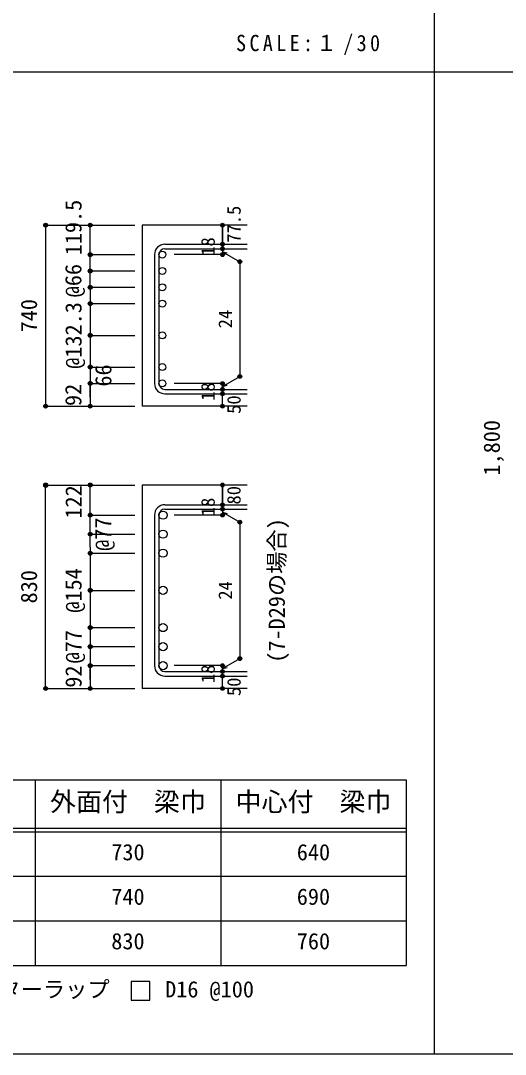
# Model space of a CAD drawing. Units: millimetres at full size, sheet at 1:30. Extents: x -5973 to 5954, y -4195 to 4201.
# Drawn here: x -2797 to -837, y -4195 to -15 of the extents above; entities that cross this region are included whole.
import ezdxf
from ezdxf.enums import TextEntityAlignment as Align

# ---------------------------------------------------------------- set-up
doc = ezdxf.new("R2010")
doc.units = ezdxf.units.MM
doc.header["$LTSCALE"] = 30
doc.header["$PDMODE"] = 32
doc.header["$PDSIZE"] = 15
for name, color, linetype in [('0-1_躯体線', 2, 'Continuous'), ('0-5_基礎梁筋', 7, 'Continuous'), ('0-6_スタラップ筋', 7, 'Continuous'), ('0-7_文字', 4, 'Continuous'), ('0-D_寸法', 4, 'Continuous'), ('6-7_文字', 7, 'Continuous'), ('6-E_枠', 7, 'Continuous'), ('F-0_枠', 6, 'Continuous')]:
    doc.layers.add(name, color=color, linetype=linetype)
doc.styles.add('ＭＳ ゴシック', font='')
doc.styles.get('ＭＳ ゴシック').set_extended_font_data('MS Gothic')

msp = doc.modelspace()

# ---------------------------------------------------------------- linework, layer by layer
at = {"layer": '0-1_躯体線'}
for p, q in [((-1880.8, -842.16), (-2305.8, -842.16)), ((-2305.8, -842.16), (-2305.8, -1574.16)), ((-1880.8, -1574.16), (-2305.8, -1574.16)), ((-1880.8, -1893.02), (-2305.8, -1893.02)), ((-2305.8, -1893.02), (-2305.8, -2715.52)), ((-1880.8, -2715.52), (-2305.8, -2715.52))]:
    msp.add_line(p, q, dxfattribs=at)
at = {"layer": '0-5_基礎梁筋', "color": 3}
for centre, radius in [((-2223.8, -961.36), 14), ((-2223.8, -1027.36), 14), ((-2223.8, -1093.36), 14), ((-2223.8, -1159.36), 14), ((-2223.8, -1287.76), 14), ((-2223.8, -1416.16), 14), ((-2223.8, -1482.16), 14), ((-2221.3, -2014.72), 16.5), ((-2221.3, -2091.72), 16.5), ((-2221.3, -2168.72), 16.5), ((-2221.3, -2319.12), 16.5), ((-2221.3, -2469.52), 16.5), ((-2221.3, -2546.52), 16.5), ((-2221.3, -2623.52), 16.5)]:
    msp.add_circle(centre, radius, dxfattribs=at)
at = {"layer": '0-6_スタラップ筋'}
for p, q in [((-2213.8, -919.36), (-1880.8, -919.36)), ((-2255.8, -961.36), (-2255.8, -1482.16)), ((-2237.8, -961.36), (-2237.8, -1482.16)), ((-2213.8, -937.36), (-1880.8, -937.36)), ((-2213.8, -1506.16), (-1880.8, -1506.16)), ((-2213.8, -1524.16), (-1880.8, -1524.16)), ((-2213.8, -1972.72), (-1880.8, -1972.72)), ((-2213.8, -1990.72), (-1880.8, -1990.72)), ((-2255.8, -2014.72), (-2255.8, -2623.52)), ((-2237.8, -2014.72), (-2237.8, -2623.52)), ((-2213.8, -2647.52), (-1880.8, -2647.52)), ((-2213.8, -2665.52), (-1880.8, -2665.52))]:
    msp.add_line(p, q, dxfattribs=at)
for centre, radius, start, end in [((-2213.8, -961.36), 42, 90, 180), ((-2213.8, -961.36), 24, 90, 180), ((-2213.8, -1482.16), 42, 180, 270), ((-2213.8, -1482.16), 24, 180, 270), ((-2213.8, -2014.72), 42, 90, 180), ((-2213.8, -2014.72), 24, 90, 180), ((-2213.8, -2623.52), 42, 180, 270), ((-2213.8, -2623.52), 24, 180, 270)]:
    msp.add_arc(centre, radius, start, end, dxfattribs=at)
at = {"layer": '0-D_寸法'}
for p, q in [((-2695.8, -842.16), (-2515.8, -842.16)), ((-2695.8, -842.16), (-2515.8, -842.16)), ((-2695.8, -842.16), (-2695.8, -1574.16)), ((-2515.8, -842.16), (-2335.8, -842.16)), ((-2515.8, -842.16), (-2335.8, -842.16)), ((-2515.8, -1093.36), (-2515.8, -842.16)), ((-1980.8, -919.36), (-1980.8, -842.16)), ((-1980.8, -842.16), (-1980.8, -919.36)), ((-1980.8, -937.36), (-1980.8, -919.36)), ((-2515.8, -961.36), (-2335.8, -961.36)), ((-2515.8, -961.36), (-2335.8, -961.36)), ((-1980.8, -961.36), (-2176.89, -961.36)), ((-1980.8, -937.36), (-1980.8, -961.36)), ((-1980.8, -949.36), (-1910.74, -989.81)), ((-1980.8, -949.36), (-1961.48, -954.54)), ((-1910.74, -989.81), (-1910.74, -1453.71)), ((-2515.8, -1027.36), (-2335.8, -1027.36)), ((-2515.8, -1027.36), (-2335.8, -1027.36)), ((-2515.8, -1093.36), (-2335.8, -1093.36)), ((-2515.8, -1093.36), (-2335.8, -1093.36)), ((-2515.8, -1093.36), (-2515.8, -1574.16)), ((-2515.8, -1159.36), (-2335.8, -1159.36)), ((-2515.8, -1287.76), (-2335.8, -1287.76)), ((-2515.8, -1416.16), (-2335.8, -1416.16)), ((-1980.8, -1494.16), (-1910.74, -1453.71)), ((-2515.8, -1482.16), (-2335.8, -1482.16)), ((-2515.8, -1538.13), (-2515.8, -1482.16)), ((-1980.8, -1482.16), (-2176.89, -1482.16)), ((-1980.8, -1506.16), (-1980.8, -1482.16)), ((-1980.8, -1494.16), (-1961.48, -1488.99)), ((-1980.8, -1524.16), (-1980.8, -1506.16)), ((-1980.8, -1574.16), (-1980.8, -1524.16)), ((-2695.8, -1574.16), (-2515.8, -1574.16)), ((-2515.8, -1574.16), (-2335.8, -1574.16)), ((-2695.8, -1893.02), (-2515.8, -1893.02)), ((-2695.8, -1893.02), (-2515.8, -1893.02)), ((-2695.8, -2715.52), (-2695.8, -1893.02)), ((-2515.8, -1893.02), (-2335.8, -1893.02)), ((-2515.8, -1893.02), (-2335.8, -1893.02)), ((-2515.8, -2144.22), (-2515.8, -1893.02)), ((-1980.8, -1972.72), (-1980.8, -1893.02)), ((-1980.8, -1893.02), (-1980.8, -1972.72)), ((-1980.8, -1990.72), (-1980.8, -1972.72)), ((-1980.8, -1990.72), (-1980.8, -2014.72)), ((-1980.8, -2002.72), (-1910.74, -2043.17)), ((-1980.8, -2002.72), (-1961.48, -2007.89)), ((-2515.8, -2014.72), (-2335.8, -2014.72)), ((-2515.8, -2014.72), (-2335.8, -2014.72)), ((-1980.8, -2014.72), (-2176.89, -2014.72)), ((-1910.74, -2043.17), (-1910.74, -2595.07)), ((-2515.8, -2091.72), (-2335.8, -2091.72)), ((-2515.8, -2091.72), (-2335.8, -2091.72)), ((-2515.8, -2144.22), (-2515.8, -2715.52)), ((-2515.8, -2168.72), (-2335.8, -2168.72)), ((-2515.8, -2168.72), (-2335.8, -2168.72)), ((-2515.8, -2319.12), (-2335.8, -2319.12)), ((-2515.8, -2469.52), (-2335.8, -2469.52)), ((-2515.8, -2546.52), (-2335.8, -2546.52)), ((-2515.8, -2623.52), (-2335.8, -2623.52)), ((-2515.8, -2679.49), (-2515.8, -2623.52)), ((-1980.8, -2623.52), (-2176.89, -2623.52)), ((-1980.8, -2635.52), (-1910.74, -2595.07)), ((-1980.8, -2647.52), (-1980.8, -2623.52)), ((-1980.8, -2635.52), (-1961.48, -2630.35)), ((-1980.8, -2665.52), (-1980.8, -2647.52)), ((-1980.8, -2715.52), (-1980.8, -2665.52)), ((-2695.8, -2715.52), (-2515.8, -2715.52)), ((-2515.8, -2715.52), (-2335.8, -2715.52))]:
    msp.add_line(p, q, dxfattribs=at)
for centre, radius in [((-2695.8, -842.16), 8), ((-2695.8, -842.16), 7.2), ((-2695.8, -842.16), 6.4), ((-2515.8, -842.16), 8), ((-2515.8, -842.16), 7.2), ((-2515.8, -842.16), 6.4), ((-2695.8, -842.16), 5.6), ((-2695.8, -842.16), 4.8), ((-2695.8, -842.16), 4), ((-2695.8, -842.16), 3.2), ((-2695.8, -842.16), 2.4), ((-2695.8, -842.16), 1.6), ((-2695.8, -842.16), 0.8), ((-2515.8, -842.16), 5.6), ((-2515.8, -842.16), 4.8), ((-2515.8, -842.16), 4), ((-2515.8, -842.16), 3.2), ((-2515.8, -842.16), 2.4), ((-2515.8, -842.16), 1.6), ((-2515.8, -842.16), 0.8), ((-1980.8, -842.16), 4), ((-1980.8, -842.16), 3.6), ((-1980.8, -842.16), 3.2), ((-1980.8, -842.16), 2.8), ((-1980.8, -842.16), 2.4), ((-1980.8, -842.16), 2), ((-1980.8, -842.16), 1.6), ((-1980.8, -842.16), 1.2), ((-1980.8, -842.16), 0.8), ((-1980.8, -842.16), 0.4), ((-1980.8, -919.36), 4), ((-1980.8, -919.36), 3.6), ((-1980.8, -919.36), 3.2), ((-1980.8, -919.36), 2.8), ((-1980.8, -919.36), 2.4), ((-1980.8, -919.36), 2), ((-1980.8, -919.36), 1.6), ((-1980.8, -919.36), 1.2), ((-1980.8, -919.36), 0.8), ((-1980.8, -919.36), 0.4), ((-2515.8, -961.36), 8), ((-2515.8, -961.36), 7.2), ((-2515.8, -961.36), 6.4), ((-2515.8, -961.36), 5.6), ((-2515.8, -961.36), 4.8), ((-2515.8, -961.36), 4), ((-2515.8, -961.36), 3.2), ((-2515.8, -961.36), 2.4), ((-2515.8, -961.36), 1.6), ((-2515.8, -961.36), 0.8), ((-1980.8, -937.36), 4), ((-1980.8, -961.36), 4), ((-1980.8, -937.36), 3.6), ((-1980.8, -961.36), 3.6), ((-1980.8, -937.36), 3.2), ((-1980.8, -961.36), 3.2), ((-1980.8, -937.36), 2.8), ((-1980.8, -961.36), 2.8), ((-1980.8, -937.36), 2.4), ((-1980.8, -961.36), 2.4), ((-1980.8, -937.36), 2), ((-1980.8, -961.36), 2), ((-1980.8, -937.36), 1.6), ((-1980.8, -961.36), 1.6), ((-1980.8, -937.36), 1.2), ((-1980.8, -961.36), 1.2), ((-1980.8, -937.36), 0.8), ((-1980.8, -961.36), 0.8), ((-1980.8, -937.36), 0.4), ((-1980.8, -961.36), 0.4), ((-1910.74, -989.81), 4), ((-1910.74, -989.81), 3.6), ((-1910.74, -989.81), 3.2), ((-1910.74, -989.81), 2.8), ((-1910.74, -989.81), 2.4), ((-1910.74, -989.81), 2), ((-1910.74, -989.81), 1.6), ((-1910.74, -989.81), 1.2), ((-1910.74, -989.81), 0.8), ((-1910.74, -989.81), 0.4), ((-2515.8, -1027.36), 8), ((-2515.8, -1027.36), 7.2), ((-2515.8, -1027.36), 6.4), ((-2515.8, -1027.36), 5.6), ((-2515.8, -1027.36), 4.8), ((-2515.8, -1027.36), 4), ((-2515.8, -1027.36), 3.2), ((-2515.8, -1027.36), 2.4), ((-2515.8, -1027.36), 1.6), ((-2515.8, -1027.36), 0.8), ((-2515.8, -1093.36), 8), ((-2515.8, -1093.36), 7.2), ((-2515.8, -1093.36), 6.4), ((-2515.8, -1093.36), 5.6), ((-2515.8, -1093.36), 4.8), ((-2515.8, -1093.36), 4), ((-2515.8, -1093.36), 3.2), ((-2515.8, -1093.36), 2.4), ((-2515.8, -1093.36), 1.6), ((-2515.8, -1093.36), 0.8), ((-2515.8, -1159.36), 8), ((-2515.8, -1159.36), 7.2), ((-2515.8, -1159.36), 6.4), ((-2515.8, -1159.36), 5.6), ((-2515.8, -1159.36), 4.8), ((-2515.8, -1159.36), 4), ((-2515.8, -1159.36), 3.2), ((-2515.8, -1159.36), 2.4), ((-2515.8, -1159.36), 1.6), ((-2515.8, -1159.36), 0.8), ((-2515.8, -1287.76), 8), ((-2515.8, -1287.76), 7.2), ((-2515.8, -1287.76), 6.4), ((-2515.8, -1287.76), 5.6), ((-2515.8, -1287.76), 4.8), ((-2515.8, -1287.76), 4), ((-2515.8, -1287.76), 3.2), ((-2515.8, -1287.76), 2.4), ((-2515.8, -1287.76), 1.6), ((-2515.8, -1287.76), 0.8), ((-2515.8, -1416.16), 8), ((-2515.8, -1416.16), 7.2), ((-2515.8, -1416.16), 6.4), ((-2515.8, -1416.16), 5.6), ((-2515.8, -1416.16), 4.8), ((-2515.8, -1416.16), 4), ((-2515.8, -1416.16), 3.2), ((-2515.8, -1416.16), 2.4), ((-2515.8, -1416.16), 1.6), ((-2515.8, -1416.16), 0.8), ((-1910.74, -1453.71), 4), ((-1910.74, -1453.71), 3.6), ((-1910.74, -1453.71), 3.2), ((-1910.74, -1453.71), 2.8), ((-1910.74, -1453.71), 2.4), ((-1910.74, -1453.71), 2), ((-1910.74, -1453.71), 1.6), ((-1910.74, -1453.71), 1.2), ((-1910.74, -1453.71), 0.8), ((-1910.74, -1453.71), 0.4), ((-2515.8, -1482.16), 8), ((-2515.8, -1482.16), 7.2), ((-2515.8, -1482.16), 6.4), ((-2515.8, -1482.16), 5.6), ((-2515.8, -1482.16), 4.8), ((-2515.8, -1482.16), 4), ((-2515.8, -1482.16), 3.2), ((-2515.8, -1482.16), 2.4), ((-2515.8, -1482.16), 1.6), ((-2515.8, -1482.16), 0.8), ((-1980.8, -1482.16), 4), ((-1980.8, -1506.16), 4), ((-1980.8, -1482.16), 3.6), ((-1980.8, -1506.16), 3.6), ((-1980.8, -1482.16), 3.2), ((-1980.8, -1506.16), 3.2), ((-1980.8, -1482.16), 2.8), ((-1980.8, -1506.16), 2.8), ((-1980.8, -1482.16), 2.4), ((-1980.8, -1506.16), 2.4), ((-1980.8, -1482.16), 2), ((-1980.8, -1506.16), 2), ((-1980.8, -1482.16), 1.6), ((-1980.8, -1506.16), 1.6), ((-1980.8, -1482.16), 1.2), ((-1980.8, -1482.16), 0.8), ((-1980.8, -1482.16), 0.4), ((-1980.8, -1524.16), 4), ((-1980.8, -1524.16), 3.6), ((-1980.8, -1524.16), 3.2), ((-1980.8, -1524.16), 2.8), ((-1980.8, -1524.16), 2.4), ((-1980.8, -1524.16), 2), ((-1980.8, -1524.16), 1.6), ((-1980.8, -1506.16), 1.2), ((-1980.8, -1524.16), 1.2), ((-1980.8, -1506.16), 0.8), ((-1980.8, -1524.16), 0.8), ((-1980.8, -1506.16), 0.4), ((-1980.8, -1524.16), 0.4), ((-2695.8, -1574.16), 7.2), ((-2695.8, -1574.16), 6.4), ((-2695.8, -1574.16), 5.6), ((-2695.8, -1574.16), 4.8), ((-2695.8, -1574.16), 4), ((-2695.8, -1574.16), 3.2), ((-2695.8, -1574.16), 2.4), ((-2695.8, -1574.16), 1.6), ((-2695.8, -1574.16), 0.8), ((-2515.8, -1574.16), 7.2), ((-2515.8, -1574.16), 6.4), ((-2515.8, -1574.16), 5.6), ((-2515.8, -1574.16), 4.8), ((-2515.8, -1574.16), 4), ((-2515.8, -1574.16), 3.2), ((-2515.8, -1574.16), 2.4), ((-2515.8, -1574.16), 1.6), ((-2515.8, -1574.16), 0.8), ((-1980.8, -1574.16), 4), ((-1980.8, -1574.16), 3.6), ((-1980.8, -1574.16), 3.2), ((-1980.8, -1574.16), 2.8), ((-1980.8, -1574.16), 2.4), ((-1980.8, -1574.16), 2), ((-1980.8, -1574.16), 1.6), ((-1980.8, -1574.16), 1.2), ((-1980.8, -1574.16), 0.8), ((-1980.8, -1574.16), 0.4), ((-2695.8, -1893.02), 8), ((-2695.8, -1893.02), 7.2), ((-2695.8, -1893.02), 6.4), ((-2695.8, -1893.02), 5.6), ((-2695.8, -1893.02), 4.8), ((-2695.8, -1893.02), 4), ((-2695.8, -1893.02), 3.2), ((-2695.8, -1893.02), 2.4), ((-2695.8, -1893.02), 1.6), ((-2695.8, -1893.02), 0.8), ((-2515.8, -1893.02), 8), ((-2515.8, -1893.02), 7.2), ((-2515.8, -1893.02), 6.4), ((-2515.8, -1893.02), 5.6), ((-2515.8, -1893.02), 4.8), ((-2515.8, -1893.02), 4), ((-2515.8, -1893.02), 3.2), ((-2515.8, -1893.02), 2.4), ((-2515.8, -1893.02), 1.6), ((-2515.8, -1893.02), 0.8), ((-1980.8, -1893.02), 4), ((-1980.8, -1893.02), 3.6), ((-1980.8, -1893.02), 3.2), ((-1980.8, -1893.02), 2.8), ((-1980.8, -1893.02), 2.4), ((-1980.8, -1893.02), 2), ((-1980.8, -1893.02), 1.6), ((-1980.8, -1893.02), 1.2), ((-1980.8, -1893.02), 0.8), ((-1980.8, -1893.02), 0.4), ((-1980.8, -1972.72), 4), ((-1980.8, -1990.72), 4), ((-1980.8, -1972.72), 3.6), ((-1980.8, -1990.72), 3.6), ((-1980.8, -1972.72), 3.2), ((-1980.8, -1990.72), 3.2), ((-1980.8, -1972.72), 2.8), ((-1980.8, -1990.72), 2.8), ((-1980.8, -1972.72), 2.4), ((-1980.8, -1990.72), 2.4), ((-1980.8, -1972.72), 2), ((-1980.8, -1990.72), 2), ((-1980.8, -1972.72), 1.6), ((-1980.8, -1990.72), 1.6), ((-1980.8, -1972.72), 1.2), ((-1980.8, -1990.72), 1.2), ((-1980.8, -1972.72), 0.8), ((-1980.8, -1990.72), 0.8), ((-1980.8, -1972.72), 0.4), ((-1980.8, -1990.72), 0.4), ((-2515.8, -2014.72), 8), ((-2515.8, -2014.72), 7.2), ((-2515.8, -2014.72), 6.4), ((-2515.8, -2014.72), 5.6), ((-2515.8, -2014.72), 4.8), ((-2515.8, -2014.72), 4), ((-2515.8, -2014.72), 3.2), ((-2515.8, -2014.72), 2.4), ((-2515.8, -2014.72), 1.6), ((-2515.8, -2014.72), 0.8), ((-1980.8, -2014.72), 4), ((-1980.8, -2014.72), 3.6), ((-1980.8, -2014.72), 3.2), ((-1980.8, -2014.72), 2.8), ((-1980.8, -2014.72), 2.4), ((-1980.8, -2014.72), 2), ((-1980.8, -2014.72), 1.6), ((-1980.8, -2014.72), 1.2), ((-1980.8, -2014.72), 0.8), ((-1980.8, -2014.72), 0.4), ((-1910.74, -2043.17), 4), ((-1910.74, -2043.17), 3.6), ((-1910.74, -2043.17), 3.2), ((-1910.74, -2043.17), 2.8), ((-1910.74, -2043.17), 2.4), ((-1910.74, -2043.17), 2), ((-1910.74, -2043.17), 1.6), ((-1910.74, -2043.17), 1.2), ((-1910.74, -2043.17), 0.8), ((-1910.74, -2043.17), 0.4), ((-2515.8, -2091.72), 8), ((-2515.8, -2091.72), 7.2), ((-2515.8, -2091.72), 6.4), ((-2515.8, -2091.72), 5.6), ((-2515.8, -2091.72), 4.8), ((-2515.8, -2091.72), 4), ((-2515.8, -2091.72), 3.2), ((-2515.8, -2091.72), 2.4), ((-2515.8, -2091.72), 1.6), ((-2515.8, -2091.72), 0.8), ((-2515.8, -2168.72), 8), ((-2515.8, -2168.72), 7.2), ((-2515.8, -2168.72), 6.4), ((-2515.8, -2168.72), 5.6), ((-2515.8, -2168.72), 4.8), ((-2515.8, -2168.72), 4), ((-2515.8, -2168.72), 3.2), ((-2515.8, -2168.72), 2.4), ((-2515.8, -2168.72), 1.6), ((-2515.8, -2168.72), 0.8), ((-2515.8, -2319.12), 8), ((-2515.8, -2319.12), 7.2), ((-2515.8, -2319.12), 6.4), ((-2515.8, -2319.12), 5.6), ((-2515.8, -2319.12), 4.8), ((-2515.8, -2319.12), 4), ((-2515.8, -2319.12), 3.2), ((-2515.8, -2319.12), 2.4), ((-2515.8, -2319.12), 1.6), ((-2515.8, -2319.12), 0.8), ((-2515.8, -2469.52), 8), ((-2515.8, -2469.52), 7.2), ((-2515.8, -2469.52), 6.4), ((-2515.8, -2469.52), 5.6), ((-2515.8, -2469.52), 4.8), ((-2515.8, -2469.52), 4), ((-2515.8, -2469.52), 3.2), ((-2515.8, -2469.52), 2.4), ((-2515.8, -2469.52), 1.6), ((-2515.8, -2469.52), 0.8), ((-2515.8, -2546.52), 8), ((-2515.8, -2546.52), 7.2), ((-2515.8, -2546.52), 6.4), ((-2515.8, -2546.52), 5.6), ((-2515.8, -2546.52), 4.8), ((-2515.8, -2546.52), 4), ((-2515.8, -2546.52), 3.2), ((-2515.8, -2546.52), 2.4), ((-2515.8, -2546.52), 1.6), ((-2515.8, -2546.52), 0.8), ((-1910.74, -2595.07), 4), ((-1910.74, -2595.07), 3.6), ((-2515.8, -2623.52), 8), ((-2515.8, -2623.52), 7.2), ((-2515.8, -2623.52), 6.4), ((-2515.8, -2623.52), 5.6), ((-2515.8, -2623.52), 4.8), ((-2515.8, -2623.52), 4), ((-2515.8, -2623.52), 3.2), ((-2515.8, -2623.52), 2.4), ((-2515.8, -2623.52), 1.6), ((-2515.8, -2623.52), 0.8), ((-1980.8, -2623.52), 4), ((-1980.8, -2623.52), 3.6), ((-1980.8, -2623.52), 3.2), ((-1980.8, -2623.52), 2.8), ((-1980.8, -2623.52), 2.4), ((-1980.8, -2623.52), 2), ((-1980.8, -2623.52), 1.6), ((-1980.8, -2623.52), 1.2), ((-1980.8, -2623.52), 0.8), ((-1980.8, -2623.52), 0.4), ((-1910.74, -2595.07), 3.2), ((-1910.74, -2595.07), 2.8), ((-1910.74, -2595.07), 2.4), ((-1910.74, -2595.07), 2), ((-1910.74, -2595.07), 1.6), ((-1910.74, -2595.07), 1.2), ((-1910.74, -2595.07), 0.8), ((-1910.74, -2595.07), 0.4), ((-1980.8, -2647.52), 4), ((-1980.8, -2665.52), 4), ((-1980.8, -2647.52), 3.6), ((-1980.8, -2665.52), 3.6), ((-1980.8, -2647.52), 3.2), ((-1980.8, -2665.52), 3.2), ((-1980.8, -2647.52), 2.8), ((-1980.8, -2665.52), 2.8), ((-1980.8, -2647.52), 2.4), ((-1980.8, -2665.52), 2.4), ((-1980.8, -2647.52), 2), ((-1980.8, -2665.52), 2), ((-1980.8, -2647.52), 1.6), ((-1980.8, -2665.52), 1.6), ((-1980.8, -2647.52), 1.2), ((-1980.8, -2665.52), 1.2), ((-1980.8, -2647.52), 0.8), ((-1980.8, -2665.52), 0.8), ((-1980.8, -2647.52), 0.4), ((-1980.8, -2665.52), 0.4), ((-2695.8, -2715.52), 7.2), ((-2695.8, -2715.52), 6.4), ((-2695.8, -2715.52), 5.6), ((-2695.8, -2715.52), 4.8), ((-2695.8, -2715.52), 4), ((-2695.8, -2715.52), 3.2), ((-2695.8, -2715.52), 2.4), ((-2695.8, -2715.52), 1.6), ((-2695.8, -2715.52), 0.8), ((-2515.8, -2715.52), 7.2), ((-2515.8, -2715.52), 6.4), ((-2515.8, -2715.52), 5.6), ((-2515.8, -2715.52), 4.8), ((-2515.8, -2715.52), 4), ((-2515.8, -2715.52), 3.2), ((-2515.8, -2715.52), 2.4), ((-2515.8, -2715.52), 1.6), ((-2515.8, -2715.52), 0.8), ((-1980.8, -2715.52), 4), ((-1980.8, -2715.52), 3.6), ((-1980.8, -2715.52), 3.2), ((-1980.8, -2715.52), 2.8), ((-1980.8, -2715.52), 2.4), ((-1980.8, -2715.52), 2), ((-1980.8, -2715.52), 1.6), ((-1980.8, -2715.52), 1.2), ((-1980.8, -2715.52), 0.8), ((-1980.8, -2715.52), 0.4)]:
    msp.add_circle(centre, radius, dxfattribs=at)
at = {"layer": '0-D_寸法', "color": 7}
for p in [(-2695.8, -842.16), (-2695.8, -842.16), (-2515.8, -842.16), (-1980.8, -842.16), (-1980.8, -919.36), (-2515.8, -961.36), (-1980.8, -937.36), (-1980.8, -961.36), (-1910.74, -989.81), (-2515.8, -1027.36), (-2515.8, -1093.36), (-2515.8, -1159.36), (-2515.8, -1159.36), (-2515.8, -1287.76), (-2515.8, -1287.76), (-2515.8, -1416.16), (-2515.8, -1416.16), (-1910.74, -1453.71), (-2515.8, -1482.16), (-2515.8, -1482.16), (-1980.8, -1482.16), (-1980.8, -1506.16), (-1980.8, -1524.16), (-2695.8, -1574.16), (-2695.8, -1574.16), (-2515.8, -1574.16), (-1980.8, -1574.16), (-2695.8, -1893.02), (-2695.8, -1895.52), (-2515.8, -1893.02), (-1980.8, -1893.02), (-1980.8, -1972.72), (-1980.8, -1990.72), (-2515.8, -2014.72), (-1980.8, -2014.72), (-1910.74, -2043.17), (-2515.8, -2091.72), (-2515.8, -2168.72), (-2515.8, -2319.12), (-2515.8, -2469.52), (-2515.8, -2469.52), (-2515.8, -2546.52), (-2515.8, -2546.52), (-1910.74, -2595.07), (-2515.8, -2623.52), (-2515.8, -2623.52), (-1980.8, -2623.52), (-1980.8, -2647.52), (-1980.8, -2665.52), (-2695.8, -2715.52), (-2515.8, -2715.52), (-1980.8, -2715.52)]:
    msp.add_point(p, dxfattribs=at)
at = {"layer": '6-7_文字'}
msp.add_lwpolyline([(-2350.21, -3975.64), (-2275.21, -3975.64), (-2275.21, -3900.64), (-2350.21, -3900.64)], close=True, dxfattribs=at)
at = {"layer": '6-E_枠', "color": 3}
for p, q in [((-3400.52, -3085.43), (-1238, -3085.43)), ((-1238, -3085.43), (-1238, -3835.43)), ((-3400.52, -3835.43), (-1238, -3835.43))]:
    msp.add_line(p, q, dxfattribs=at)
at = {"layer": '6-E_枠'}
for p, q in [((-2738, -3085.43), (-2738, -3835.43)), ((-1988, -3085.43), (-1988, -3835.43)), ((-3400.52, -3280.43), (-1238, -3280.43)), ((-3400.52, -3295.43), (-1238, -3295.43)), ((-3400.52, -3475.43), (-1238, -3475.43)), ((-3400.52, -3655.43), (-1238, -3655.43))]:
    msp.add_line(p, q, dxfattribs=at)
at = {"layer": 'F-0_枠', "color": 2}
for p, q in [((-1124.64, 4201.15), (-1124.64, -4195.24)), ((-5972.88, -222.05), (3723.6, -222.05))]:
    msp.add_line(p, q, dxfattribs=at)
at = {"layer": 'F-0_枠'}
msp.add_line((5954.1, -4195.24), (-5972.88, -4195.24), dxfattribs=at)

# ---------------------------------------------------------------- texts
at = {"layer": '0-7_文字', "color": 7, "style": 'ＭＳ ゴシック'}
msp.add_text('(7-D29の場合)', height=65.98, rotation=90, dxfattribs=at).set_placement((-1708.91, -2611.58), align=Align.BOTTOM_LEFT)
at = {"layer": '0-D_寸法', "style": 'ＭＳ ゴシック'}
for s, height, p in [('119.5', 65.98, (-2530.92, -963.87)), ('77.5', 54.99, (-1890.8, -913.36)), ('18', 54.99, (-1995.8, -965.86)), ('@66', 65.98, (-2531.56, -1133.75)), ('740', 65.98, (-2710.8, -1275.66)), ('@132.3', 65.98, (-2530.8, -1422.76)), ('24', 54.99, (-1925.74, -1259.26)), ('66', 65.98, (-2410.18, -1495.16)), ('92', 65.98, (-2531.49, -1573.45)), ('18', 54.99, (-1995.8, -1552.66)), ('50', 54.99, (-1890.8, -1605.16)), ('1,800', 65.98, (-839.6, -1854.66)), ('122', 65.98, (-2530.46, -2028.7)), ('80', 54.99, (-1891.19, -1971.75)), ('18', 54.99, (-1995.8, -2019.22)), ('@77', 65.98, (-2410.8, -2159.22)), ('830', 65.98, (-2710.8, -2371.77)), ('@154', 65.98, (-2530.8, -2409.12)), ('24', 54.99, (-1925.74, -2356.62)), ('@77', 65.98, (-2530.8, -2614.02)), ('92', 65.98, (-2530.69, -2712.54)), ('18', 54.99, (-1995.8, -2694.02)), ('50', 54.99, (-1890.8, -2746.52))]:
    msp.add_text(s, height=height, rotation=90, dxfattribs=at).set_placement(p, align=Align.BOTTOM_LEFT)
at = {"layer": '6-7_文字', "color": 2, "style": 'ＭＳ ゴシック'}
for s, p in [('外面付\u3000梁巾', (-2678, -3235.43)), ('中心付\u3000梁巾', (-1928, -3235.43))]:
    msp.add_text(s, height=76.98, dxfattribs=at).set_placement(p, align=Align.BOTTOM_LEFT)
at = {"layer": '6-7_文字', "style": 'ＭＳ ゴシック'}
for s, p in [('730', (-2430.5, -3430.43)), ('640', (-1680.5, -3430.43)), ('740', (-2430.5, -3610.43)), ('690', (-1680.5, -3610.43)), ('830', (-2430.5, -3790.43)), ('760', (-1680.5, -3790.43)), ('※ 基礎梁スターラップ     D16 @100', (-3381.96, -3985.01))]:
    msp.add_text(s, height=65.98, dxfattribs=at).set_placement(p, align=Align.BOTTOM_LEFT)
at = {"layer": '6-7_文字', "color": 2, "insert": (-1925.98, -154.55), "char_height": 65.98, "attachment_point": 7, "style": 'ＭＳ ゴシック'}
msp.add_mtext('\\T1.34;\\W0.9;SCALE:１/30', dxfattribs=at)

doc.saveas('drawing.dxf')
